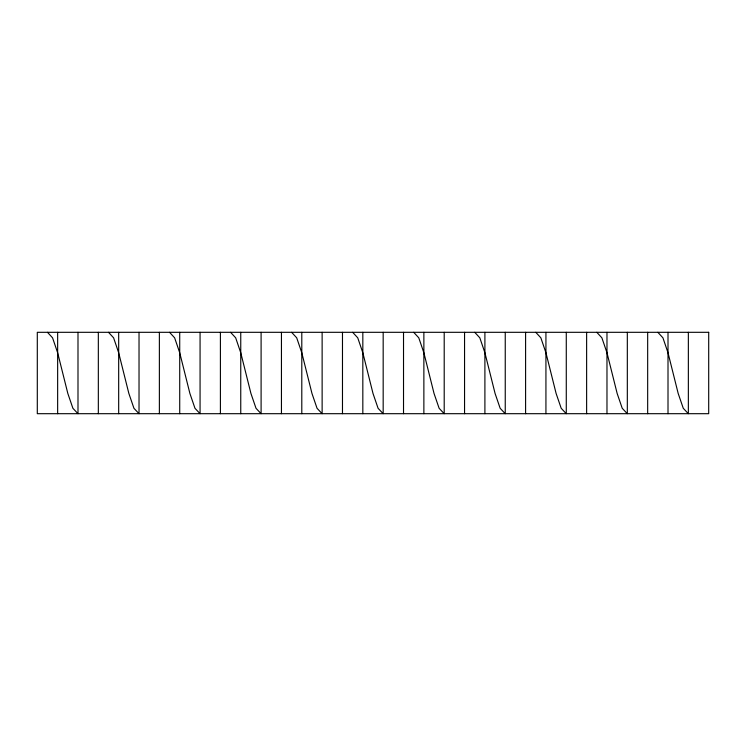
<?xml version="1.0" encoding="UTF-8"?>
<svg xmlns="http://www.w3.org/2000/svg" width="746" height="746" viewBox="0 0 746 746"><rect width="100%" height="100%" fill="white"/><g stroke="black" fill="none" stroke-linecap="round" stroke-linejoin="round"><path stroke-width="1.12" d="M657.832 332.306L662.924 337.817L668.006 352.755L678.179 393.45L683.271 408.295L688.353 413.694L688.353 332.306M596.8 332.306L601.882 337.817L606.974 352.755L617.147 393.45L622.229 408.295L627.321 413.694L627.321 332.306M535.768 332.306L540.85 337.817L545.932 352.755L556.106 393.45L561.197 408.295L566.279 413.694L566.279 332.306M474.726 332.306L479.818 337.817L484.9 352.755L495.074 393.45L500.156 408.295L505.247 413.694L505.247 332.306M413.694 332.306L418.776 337.817L423.868 352.755L434.032 393.45L439.124 408.295L444.206 413.694L444.206 332.306M352.653 332.306L357.744 337.817L362.826 352.755L373 393.45L378.082 408.295L383.174 413.694L383.174 332.306M291.621 332.306L296.703 337.817L301.794 352.755L311.968 393.45L317.05 408.295L322.132 413.694L322.132 332.306M230.579 332.306L235.671 337.817L240.753 352.755L250.926 393.45L256.018 408.295L261.1 413.694L261.1 332.306M169.547 332.306L174.629 337.817L179.721 352.755L189.894 393.45L194.976 408.295L200.068 413.694L200.068 332.306M108.506 332.306L113.597 337.817L118.679 352.755L128.853 393.45L133.944 408.295L139.026 413.694L139.026 332.306M47.474 332.306L52.556 337.817L57.647 352.755L67.821 393.45L72.903 408.295L77.994 413.694L77.994 332.306M668.006 332.306L668.006 413.694M647.668 332.306L647.668 413.694M606.974 332.306L606.974 413.694M586.626 332.306L586.626 413.694M545.932 332.306L545.932 413.694M525.594 332.306L525.594 413.694M484.9 332.306L484.9 413.694M464.553 332.306L464.553 413.694M423.868 332.306L423.868 413.694M403.521 332.306L403.521 413.694M362.826 332.306L362.826 413.694M342.479 332.306L342.479 413.694M301.794 332.306L301.794 413.694M281.447 332.306L281.447 413.694M240.753 332.306L240.753 413.694M220.406 332.306L220.406 413.694M179.721 332.306L179.721 413.694M159.374 332.306L159.374 413.694M118.679 332.306L118.679 413.694M98.332 332.306L98.332 413.694M57.647 332.306L57.647 413.694M708.7 332.306L37.3 332.306L37.3 413.694L708.7 413.694L708.7 332.306"/></g></svg>
